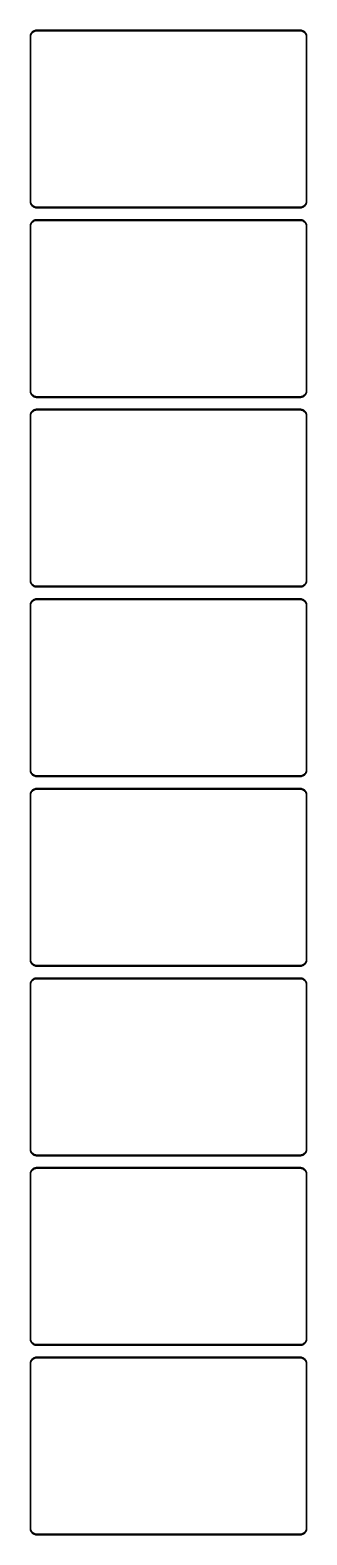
# Model space of a CAD drawing. Header units: metres. Extents: x -105 to 105, y 2093 to 4243.
# Drawn here: x -105 to 105, y 3101 to 4243 of the extents above; entities that cross this region are included whole.
import ezdxf

# ---------------------------------------------------------------- set-up
doc = ezdxf.new("R2010")
doc.units = ezdxf.units.M

msp = doc.modelspace()

# ---------------------------------------------------------------- linework, layer by layer
for p, q in [((-104.382, 4240.91), (-104.649, 4240.34)), ((-104.045, 4241.44), (-104.382, 4240.91)), ((-104.166, 4240), (-103.912, 4240.54)), ((-103.645, 4241.92), (-104.045, 4241.44)), ((-103.912, 4240.54), (-103.593, 4241.04)), ((-103.187, 4242.35), (-103.645, 4241.92)), ((-103.593, 4241.04), (-103.213, 4241.5)), ((-103.213, 4241.5), (-102.778, 4241.91)), ((-102.679, 4242.72), (-103.187, 4242.35)), ((-102.778, 4241.91), (-102.295, 4242.26)), ((-102.129, 4243.02), (-102.679, 4242.72)), ((-102.295, 4242.26), (-101.772, 4242.55)), ((-101.545, 4243.26), (-102.129, 4243.02)), ((-101.772, 4242.55), (-101.218, 4242.77)), ((-100.937, 4243.41), (-101.545, 4243.26)), ((-101.218, 4242.77), (-100.64, 4242.92)), ((-100.314, 4243.49), (-100.937, 4243.41)), ((-100.64, 4242.92), (-100.048, 4242.99)), ((100.314, 4243.49), (-100.314, 4243.49)), ((-100.048, 4242.99), (100.048, 4242.99)), ((100.048, 4242.99), (100.64, 4242.92)), ((100.937, 4243.41), (100.314, 4243.49)), ((100.64, 4242.92), (101.218, 4242.77)), ((101.545, 4243.26), (100.937, 4243.41)), ((101.218, 4242.77), (101.772, 4242.55)), ((102.129, 4243.02), (101.545, 4243.26)), ((101.772, 4242.55), (102.295, 4242.26)), ((102.679, 4242.72), (102.129, 4243.02)), ((102.295, 4242.26), (102.778, 4241.91)), ((103.187, 4242.35), (102.679, 4242.72)), ((102.778, 4241.91), (103.213, 4241.5)), ((103.645, 4241.92), (103.187, 4242.35)), ((103.213, 4241.5), (103.593, 4241.04)), ((103.593, 4241.04), (103.912, 4240.54)), ((104.045, 4241.44), (103.645, 4241.92)), ((103.912, 4240.54), (104.166, 4240)), ((104.382, 4240.91), (104.045, 4241.44)), ((104.649, 4240.34), (104.382, 4240.91)), ((-104.961, 4239.13), (-105, 4238.5)), ((-105, 4238.5), (-105, 4113.5)), ((-104.843, 4239.74), (-104.961, 4239.13)), ((-104.649, 4240.34), (-104.843, 4239.74)), ((-104.5, 4238.25), (-104.463, 4238.85)), ((-104.5, 4113.75), (-104.5, 4238.25)), ((-104.463, 4238.85), (-104.351, 4239.43)), ((-104.351, 4239.43), (-104.166, 4240)), ((104.166, 4240), (104.351, 4239.43)), ((104.351, 4239.43), (104.463, 4238.85)), ((104.463, 4238.85), (104.5, 4238.25)), ((104.5, 4238.25), (104.5, 4113.75)), ((104.843, 4239.74), (104.649, 4240.34)), ((104.961, 4239.13), (104.843, 4239.74)), ((105, 4238.5), (104.961, 4239.13)), ((105, 4113.5), (105, 4238.5)), ((-105, 4113.5), (-104.961, 4112.87)), ((-104.961, 4112.87), (-104.843, 4112.26)), ((-104.843, 4112.26), (-104.649, 4111.66)), ((-104.649, 4111.66), (-104.382, 4111.09)), ((-104.463, 4113.15), (-104.5, 4113.75)), ((-104.351, 4112.57), (-104.463, 4113.15)), ((-104.382, 4111.09), (-104.045, 4110.56)), ((-104.166, 4112), (-104.351, 4112.57)), ((-103.912, 4111.46), (-104.166, 4112)), ((-104.045, 4110.56), (-103.645, 4110.08)), ((-103.593, 4110.96), (-103.912, 4111.46)), ((-103.645, 4110.08), (-103.187, 4109.65)), ((-103.213, 4110.5), (-103.593, 4110.96)), ((-102.778, 4110.09), (-103.213, 4110.5)), ((-103.187, 4109.65), (-102.679, 4109.28)), ((-102.295, 4109.74), (-102.778, 4110.09)), ((-102.679, 4109.28), (-102.129, 4108.98)), ((-101.772, 4109.45), (-102.295, 4109.74)), ((-102.129, 4108.98), (-101.545, 4108.74)), ((-101.218, 4109.23), (-101.772, 4109.45)), ((-101.545, 4108.74), (-100.937, 4108.59)), ((-100.64, 4109.08), (-101.218, 4109.23)), ((-100.937, 4108.59), (-100.314, 4108.51)), ((-100.048, 4109.01), (-100.64, 4109.08)), ((-100.314, 4108.51), (100.314, 4108.51)), ((100.048, 4109.01), (-100.048, 4109.01)), ((100.64, 4109.08), (100.048, 4109.01)), ((100.314, 4108.51), (100.937, 4108.59)), ((101.218, 4109.23), (100.64, 4109.08)), ((100.937, 4108.59), (101.545, 4108.74)), ((101.772, 4109.45), (101.218, 4109.23)), ((101.545, 4108.74), (102.129, 4108.98)), ((102.295, 4109.74), (101.772, 4109.45)), ((102.129, 4108.98), (102.679, 4109.28)), ((102.778, 4110.09), (102.295, 4109.74)), ((102.679, 4109.28), (103.187, 4109.65)), ((103.213, 4110.5), (102.778, 4110.09)), ((103.187, 4109.65), (103.645, 4110.08)), ((103.593, 4110.96), (103.213, 4110.5)), ((103.912, 4111.46), (103.593, 4110.96)), ((103.645, 4110.08), (104.045, 4110.56)), ((104.166, 4112), (103.912, 4111.46)), ((104.045, 4110.56), (104.382, 4111.09)), ((104.351, 4112.57), (104.166, 4112)), ((104.463, 4113.15), (104.351, 4112.57)), ((104.382, 4111.09), (104.649, 4111.66)), ((104.5, 4113.75), (104.463, 4113.15)), ((104.649, 4111.66), (104.843, 4112.26)), ((104.843, 4112.26), (104.961, 4112.87)), ((104.961, 4112.87), (105, 4113.5)), ((-104.961, 4095.13), (-105, 4094.5)), ((-105, 4094.5), (-105, 3969.5)), ((-104.843, 4095.74), (-104.961, 4095.13)), ((-104.649, 4096.34), (-104.843, 4095.74)), ((-104.382, 4096.91), (-104.649, 4096.34)), ((-104.5, 4094.25), (-104.463, 4094.85)), ((-104.5, 3969.75), (-104.5, 4094.25)), ((-104.463, 4094.85), (-104.351, 4095.43)), ((-104.045, 4097.44), (-104.382, 4096.91)), ((-104.351, 4095.43), (-104.166, 4096)), ((-104.166, 4096), (-103.912, 4096.54)), ((-103.645, 4097.92), (-104.045, 4097.44)), ((-103.912, 4096.54), (-103.593, 4097.04)), ((-103.187, 4098.35), (-103.645, 4097.92)), ((-103.593, 4097.04), (-103.213, 4097.5)), ((-103.213, 4097.5), (-102.778, 4097.91)), ((-102.679, 4098.72), (-103.187, 4098.35)), ((-102.778, 4097.91), (-102.295, 4098.26)), ((-102.129, 4099.02), (-102.679, 4098.72)), ((-102.295, 4098.26), (-101.772, 4098.55)), ((-101.545, 4099.26), (-102.129, 4099.02)), ((-101.772, 4098.55), (-101.218, 4098.77)), ((-100.937, 4099.41), (-101.545, 4099.26)), ((-101.218, 4098.77), (-100.64, 4098.92)), ((-100.314, 4099.49), (-100.937, 4099.41)), ((-100.64, 4098.92), (-100.048, 4098.99)), ((100.314, 4099.49), (-100.314, 4099.49)), ((-100.048, 4098.99), (100.048, 4098.99)), ((100.048, 4098.99), (100.64, 4098.92)), ((100.937, 4099.41), (100.314, 4099.49)), ((100.64, 4098.92), (101.218, 4098.77)), ((101.545, 4099.26), (100.937, 4099.41)), ((101.218, 4098.77), (101.772, 4098.55)), ((102.129, 4099.02), (101.545, 4099.26)), ((101.772, 4098.55), (102.295, 4098.26)), ((102.679, 4098.72), (102.129, 4099.02)), ((102.295, 4098.26), (102.778, 4097.91)), ((103.187, 4098.35), (102.679, 4098.72)), ((102.778, 4097.91), (103.213, 4097.5)), ((103.645, 4097.92), (103.187, 4098.35)), ((103.213, 4097.5), (103.593, 4097.04)), ((103.593, 4097.04), (103.912, 4096.54)), ((104.045, 4097.44), (103.645, 4097.92)), ((103.912, 4096.54), (104.166, 4096)), ((104.382, 4096.91), (104.045, 4097.44)), ((104.166, 4096), (104.351, 4095.43)), ((104.351, 4095.43), (104.463, 4094.85)), ((104.649, 4096.34), (104.382, 4096.91)), ((104.463, 4094.85), (104.5, 4094.25)), ((104.5, 4094.25), (104.5, 3969.75)), ((104.843, 4095.74), (104.649, 4096.34)), ((104.961, 4095.13), (104.843, 4095.74)), ((105, 4094.5), (104.961, 4095.13)), ((105, 3969.5), (105, 4094.5)), ((-105, 3969.5), (-104.961, 3968.87)), ((-104.961, 3968.87), (-104.843, 3968.26)), ((-104.843, 3968.26), (-104.649, 3967.66)), ((-104.649, 3967.66), (-104.382, 3967.09)), ((-104.463, 3969.15), (-104.5, 3969.75)), ((-104.351, 3968.57), (-104.463, 3969.15)), ((-104.382, 3967.09), (-104.045, 3966.56)), ((-104.166, 3968), (-104.351, 3968.57)), ((-103.912, 3967.46), (-104.166, 3968)), ((-104.045, 3966.56), (-103.645, 3966.08)), ((-103.593, 3966.96), (-103.912, 3967.46)), ((-103.213, 3966.5), (-103.593, 3966.96)), ((-102.778, 3966.09), (-103.213, 3966.5)), ((103.213, 3966.5), (102.778, 3966.09)), ((103.593, 3966.96), (103.213, 3966.5)), ((103.912, 3967.46), (103.593, 3966.96)), ((103.645, 3966.08), (104.045, 3966.56)), ((104.166, 3968), (103.912, 3967.46)), ((104.045, 3966.56), (104.382, 3967.09)), ((104.351, 3968.57), (104.166, 3968)), ((104.463, 3969.15), (104.351, 3968.57)), ((104.382, 3967.09), (104.649, 3967.66)), ((104.5, 3969.75), (104.463, 3969.15)), ((104.649, 3967.66), (104.843, 3968.26)), ((104.843, 3968.26), (104.961, 3968.87)), ((104.961, 3968.87), (105, 3969.5)), ((-103.645, 3966.08), (-103.187, 3965.65)), ((-103.187, 3965.65), (-102.679, 3965.28)), ((-102.679, 3954.72), (-103.187, 3954.35)), ((-102.295, 3965.74), (-102.778, 3966.09)), ((-102.679, 3965.28), (-102.129, 3964.98)), ((-102.129, 3955.02), (-102.679, 3954.72)), ((-101.772, 3965.45), (-102.295, 3965.74)), ((-102.129, 3964.98), (-101.545, 3964.74)), ((-101.545, 3955.26), (-102.129, 3955.02)), ((-101.218, 3965.23), (-101.772, 3965.45)), ((-101.772, 3954.55), (-101.218, 3954.77)), ((-101.545, 3964.74), (-100.937, 3964.59)), ((-100.937, 3955.41), (-101.545, 3955.26)), ((-100.64, 3965.08), (-101.218, 3965.23)), ((-101.218, 3954.77), (-100.64, 3954.92)), ((-100.937, 3964.59), (-100.314, 3964.51)), ((-100.314, 3955.49), (-100.937, 3955.41)), ((-100.048, 3965.01), (-100.64, 3965.08)), ((-100.64, 3954.92), (-100.048, 3954.99)), ((-100.314, 3964.51), (100.314, 3964.51)), ((100.314, 3955.49), (-100.314, 3955.49)), ((100.048, 3965.01), (-100.048, 3965.01)), ((-100.048, 3954.99), (100.048, 3954.99)), ((100.64, 3965.08), (100.048, 3965.01)), ((100.048, 3954.99), (100.64, 3954.92)), ((100.314, 3964.51), (100.937, 3964.59)), ((100.937, 3955.41), (100.314, 3955.49)), ((101.218, 3965.23), (100.64, 3965.08)), ((100.64, 3954.92), (101.218, 3954.77)), ((100.937, 3964.59), (101.545, 3964.74)), ((101.545, 3955.26), (100.937, 3955.41)), ((101.772, 3965.45), (101.218, 3965.23)), ((101.218, 3954.77), (101.772, 3954.55)), ((101.545, 3964.74), (102.129, 3964.98)), ((102.129, 3955.02), (101.545, 3955.26)), ((102.295, 3965.74), (101.772, 3965.45)), ((102.129, 3964.98), (102.679, 3965.28)), ((102.679, 3954.72), (102.129, 3955.02)), ((102.778, 3966.09), (102.295, 3965.74)), ((102.679, 3965.28), (103.187, 3965.65)), ((103.187, 3954.35), (102.679, 3954.72)), ((103.187, 3965.65), (103.645, 3966.08)), ((-104.961, 3951.13), (-105, 3950.5)), ((-105, 3950.5), (-105, 3825.5)), ((-104.843, 3951.74), (-104.961, 3951.13)), ((-104.649, 3952.34), (-104.843, 3951.74)), ((-104.382, 3952.91), (-104.649, 3952.34)), ((-104.5, 3950.25), (-104.463, 3950.85)), ((-104.5, 3825.75), (-104.5, 3950.25)), ((-104.463, 3950.85), (-104.351, 3951.43)), ((-104.045, 3953.44), (-104.382, 3952.91)), ((-104.351, 3951.43), (-104.166, 3952)), ((-104.166, 3952), (-103.912, 3952.54)), ((-103.645, 3953.92), (-104.045, 3953.44)), ((-103.912, 3952.54), (-103.593, 3953.04)), ((-103.187, 3954.35), (-103.645, 3953.92)), ((-103.593, 3953.04), (-103.213, 3953.5)), ((-103.213, 3953.5), (-102.778, 3953.91)), ((-102.778, 3953.91), (-102.295, 3954.26)), ((-102.295, 3954.26), (-101.772, 3954.55)), ((101.772, 3954.55), (102.295, 3954.26)), ((102.295, 3954.26), (102.778, 3953.91)), ((102.778, 3953.91), (103.213, 3953.5)), ((103.645, 3953.92), (103.187, 3954.35)), ((103.213, 3953.5), (103.593, 3953.04)), ((103.593, 3953.04), (103.912, 3952.54)), ((104.045, 3953.44), (103.645, 3953.92)), ((103.912, 3952.54), (104.166, 3952)), ((104.382, 3952.91), (104.045, 3953.44)), ((104.166, 3952), (104.351, 3951.43)), ((104.351, 3951.43), (104.463, 3950.85)), ((104.649, 3952.34), (104.382, 3952.91)), ((104.463, 3950.85), (104.5, 3950.25)), ((104.5, 3950.25), (104.5, 3825.75)), ((104.843, 3951.74), (104.649, 3952.34)), ((104.961, 3951.13), (104.843, 3951.74)), ((105, 3950.5), (104.961, 3951.13)), ((105, 3825.5), (105, 3950.5)), ((-105, 3825.5), (-104.961, 3824.87)), ((-104.961, 3824.87), (-104.843, 3824.26)), ((-104.843, 3824.26), (-104.649, 3823.66)), ((-104.649, 3823.66), (-104.382, 3823.09)), ((-104.463, 3825.15), (-104.5, 3825.75)), ((-104.351, 3824.57), (-104.463, 3825.15)), ((-104.382, 3823.09), (-104.045, 3822.56)), ((-104.166, 3824), (-104.351, 3824.57)), ((-103.912, 3823.46), (-104.166, 3824)), ((-104.045, 3822.56), (-103.645, 3822.08)), ((-103.593, 3822.96), (-103.912, 3823.46)), ((-103.645, 3822.08), (-103.187, 3821.65)), ((-103.213, 3822.5), (-103.593, 3822.96)), ((-102.778, 3822.09), (-103.213, 3822.5)), ((-103.187, 3821.65), (-102.679, 3821.28)), ((-102.295, 3821.74), (-102.778, 3822.09)), ((-102.679, 3821.28), (-102.129, 3820.98)), ((-101.772, 3821.45), (-102.295, 3821.74)), ((-102.129, 3820.98), (-101.545, 3820.74)), ((-101.218, 3821.23), (-101.772, 3821.45)), ((-101.545, 3820.74), (-100.937, 3820.59)), ((-100.64, 3821.08), (-101.218, 3821.23)), ((-100.937, 3820.59), (-100.314, 3820.51)), ((-100.048, 3821.01), (-100.64, 3821.08)), ((-100.314, 3820.51), (100.314, 3820.51)), ((100.048, 3821.01), (-100.048, 3821.01)), ((100.64, 3821.08), (100.048, 3821.01)), ((100.314, 3820.51), (100.937, 3820.59)), ((101.218, 3821.23), (100.64, 3821.08)), ((100.937, 3820.59), (101.545, 3820.74)), ((101.772, 3821.45), (101.218, 3821.23)), ((101.545, 3820.74), (102.129, 3820.98)), ((102.295, 3821.74), (101.772, 3821.45)), ((102.129, 3820.98), (102.679, 3821.28)), ((102.778, 3822.09), (102.295, 3821.74)), ((102.679, 3821.28), (103.187, 3821.65)), ((103.213, 3822.5), (102.778, 3822.09)), ((103.187, 3821.65), (103.645, 3822.08)), ((103.593, 3822.96), (103.213, 3822.5)), ((103.912, 3823.46), (103.593, 3822.96)), ((103.645, 3822.08), (104.045, 3822.56)), ((104.166, 3824), (103.912, 3823.46)), ((104.045, 3822.56), (104.382, 3823.09)), ((104.351, 3824.57), (104.166, 3824)), ((104.463, 3825.15), (104.351, 3824.57)), ((104.382, 3823.09), (104.649, 3823.66)), ((104.5, 3825.75), (104.463, 3825.15)), ((104.649, 3823.66), (104.843, 3824.26)), ((104.843, 3824.26), (104.961, 3824.87)), ((104.961, 3824.87), (105, 3825.5)), ((-104.961, 3807.13), (-105, 3806.5)), ((-105, 3806.5), (-105, 3681.5)), ((-104.843, 3807.74), (-104.961, 3807.13)), ((-104.649, 3808.34), (-104.843, 3807.74)), ((-104.382, 3808.91), (-104.649, 3808.34)), ((-104.5, 3806.25), (-104.463, 3806.85)), ((-104.5, 3681.75), (-104.5, 3806.25)), ((-104.463, 3806.85), (-104.351, 3807.43)), ((-104.045, 3809.44), (-104.382, 3808.91)), ((-104.351, 3807.43), (-104.166, 3808)), ((-104.166, 3808), (-103.912, 3808.54)), ((-103.645, 3809.92), (-104.045, 3809.44)), ((-103.912, 3808.54), (-103.593, 3809.04)), ((-103.187, 3810.35), (-103.645, 3809.92)), ((-103.593, 3809.04), (-103.213, 3809.5)), ((-103.213, 3809.5), (-102.778, 3809.91)), ((-102.679, 3810.72), (-103.187, 3810.35)), ((-102.778, 3809.91), (-102.295, 3810.26)), ((-102.129, 3811.02), (-102.679, 3810.72)), ((-102.295, 3810.26), (-101.772, 3810.55)), ((-101.545, 3811.26), (-102.129, 3811.02)), ((-101.772, 3810.55), (-101.218, 3810.77)), ((-100.937, 3811.41), (-101.545, 3811.26)), ((-101.218, 3810.77), (-100.64, 3810.92)), ((-100.314, 3811.49), (-100.937, 3811.41)), ((-100.64, 3810.92), (-100.048, 3810.99)), ((100.314, 3811.49), (-100.314, 3811.49)), ((-100.048, 3810.99), (100.048, 3810.99)), ((100.048, 3810.99), (100.64, 3810.92)), ((100.937, 3811.41), (100.314, 3811.49)), ((100.64, 3810.92), (101.218, 3810.77)), ((101.545, 3811.26), (100.937, 3811.41)), ((101.218, 3810.77), (101.772, 3810.55)), ((102.129, 3811.02), (101.545, 3811.26)), ((101.772, 3810.55), (102.295, 3810.26)), ((102.679, 3810.72), (102.129, 3811.02)), ((102.295, 3810.26), (102.778, 3809.91)), ((103.187, 3810.35), (102.679, 3810.72)), ((102.778, 3809.91), (103.213, 3809.5)), ((103.645, 3809.92), (103.187, 3810.35)), ((103.213, 3809.5), (103.593, 3809.04)), ((103.593, 3809.04), (103.912, 3808.54)), ((104.045, 3809.44), (103.645, 3809.92)), ((103.912, 3808.54), (104.166, 3808)), ((104.382, 3808.91), (104.045, 3809.44)), ((104.166, 3808), (104.351, 3807.43)), ((104.351, 3807.43), (104.463, 3806.85)), ((104.649, 3808.34), (104.382, 3808.91)), ((104.463, 3806.85), (104.5, 3806.25)), ((104.5, 3806.25), (104.5, 3681.75)), ((104.843, 3807.74), (104.649, 3808.34)), ((104.961, 3807.13), (104.843, 3807.74)), ((105, 3806.5), (104.961, 3807.13)), ((105, 3681.5), (105, 3806.5)), ((-105, 3681.5), (-104.961, 3680.87)), ((-104.961, 3680.87), (-104.843, 3680.26)), ((-104.463, 3681.15), (-104.5, 3681.75)), ((-104.351, 3680.57), (-104.463, 3681.15)), ((-104.166, 3680), (-104.351, 3680.57)), ((104.351, 3680.57), (104.166, 3680)), ((104.463, 3681.15), (104.351, 3680.57)), ((104.5, 3681.75), (104.463, 3681.15)), ((104.843, 3680.26), (104.961, 3680.87)), ((104.961, 3680.87), (105, 3681.5)), ((-104.843, 3680.26), (-104.649, 3679.66)), ((-104.649, 3679.66), (-104.382, 3679.09)), ((-104.382, 3679.09), (-104.045, 3678.56)), ((-103.912, 3679.46), (-104.166, 3680)), ((-104.045, 3678.56), (-103.645, 3678.08)), ((-103.593, 3678.96), (-103.912, 3679.46)), ((-103.645, 3678.08), (-103.187, 3677.65)), ((-103.213, 3678.5), (-103.593, 3678.96)), ((-102.778, 3678.09), (-103.213, 3678.5)), ((-103.187, 3677.65), (-102.679, 3677.28)), ((-102.295, 3677.74), (-102.778, 3678.09)), ((-102.679, 3677.28), (-102.129, 3676.98)), ((-101.772, 3677.45), (-102.295, 3677.74)), ((-102.129, 3676.98), (-101.545, 3676.74)), ((-101.218, 3677.23), (-101.772, 3677.45)), ((-101.545, 3676.74), (-100.937, 3676.59)), ((-100.64, 3677.08), (-101.218, 3677.23)), ((-100.937, 3676.59), (-100.314, 3676.51)), ((-100.048, 3677.01), (-100.64, 3677.08)), ((-100.314, 3676.51), (100.314, 3676.51)), ((100.048, 3677.01), (-100.048, 3677.01)), ((100.64, 3677.08), (100.048, 3677.01)), ((100.314, 3676.51), (100.937, 3676.59)), ((101.218, 3677.23), (100.64, 3677.08)), ((100.937, 3676.59), (101.545, 3676.74)), ((101.772, 3677.45), (101.218, 3677.23)), ((101.545, 3676.74), (102.129, 3676.98)), ((102.295, 3677.74), (101.772, 3677.45)), ((102.129, 3676.98), (102.679, 3677.28)), ((102.778, 3678.09), (102.295, 3677.74)), ((102.679, 3677.28), (103.187, 3677.65)), ((103.213, 3678.5), (102.778, 3678.09)), ((103.187, 3677.65), (103.645, 3678.08)), ((103.593, 3678.96), (103.213, 3678.5)), ((103.912, 3679.46), (103.593, 3678.96)), ((103.645, 3678.08), (104.045, 3678.56)), ((104.166, 3680), (103.912, 3679.46)), ((104.045, 3678.56), (104.382, 3679.09)), ((104.382, 3679.09), (104.649, 3679.66)), ((104.649, 3679.66), (104.843, 3680.26)), ((-104.961, 3663.13), (-105, 3662.5)), ((-105, 3662.5), (-105, 3537.5)), ((-104.843, 3663.74), (-104.961, 3663.13)), ((-104.649, 3664.34), (-104.843, 3663.74)), ((-104.382, 3664.91), (-104.649, 3664.34)), ((-104.5, 3662.25), (-104.463, 3662.85)), ((-104.5, 3537.75), (-104.5, 3662.25)), ((-104.463, 3662.85), (-104.351, 3663.43)), ((-104.045, 3665.44), (-104.382, 3664.91)), ((-104.351, 3663.43), (-104.166, 3664)), ((-104.166, 3664), (-103.912, 3664.54)), ((-103.645, 3665.92), (-104.045, 3665.44)), ((-103.912, 3664.54), (-103.593, 3665.04)), ((-103.187, 3666.35), (-103.645, 3665.92)), ((-103.593, 3665.04), (-103.213, 3665.5)), ((-103.213, 3665.5), (-102.778, 3665.91)), ((-102.679, 3666.72), (-103.187, 3666.35)), ((-102.778, 3665.91), (-102.295, 3666.26)), ((-102.129, 3667.02), (-102.679, 3666.72)), ((-102.295, 3666.26), (-101.772, 3666.55)), ((-101.545, 3667.26), (-102.129, 3667.02)), ((-101.772, 3666.55), (-101.218, 3666.77)), ((-100.937, 3667.41), (-101.545, 3667.26)), ((-101.218, 3666.77), (-100.64, 3666.92)), ((-100.314, 3667.49), (-100.937, 3667.41)), ((-100.64, 3666.92), (-100.048, 3666.99)), ((100.314, 3667.49), (-100.314, 3667.49)), ((-100.048, 3666.99), (100.048, 3666.99)), ((100.048, 3666.99), (100.64, 3666.92)), ((100.937, 3667.41), (100.314, 3667.49)), ((100.64, 3666.92), (101.218, 3666.77)), ((101.545, 3667.26), (100.937, 3667.41)), ((101.218, 3666.77), (101.772, 3666.55)), ((102.129, 3667.02), (101.545, 3667.26)), ((101.772, 3666.55), (102.295, 3666.26)), ((102.679, 3666.72), (102.129, 3667.02)), ((102.295, 3666.26), (102.778, 3665.91)), ((103.187, 3666.35), (102.679, 3666.72)), ((102.778, 3665.91), (103.213, 3665.5)), ((103.645, 3665.92), (103.187, 3666.35)), ((103.213, 3665.5), (103.593, 3665.04)), ((103.593, 3665.04), (103.912, 3664.54)), ((104.045, 3665.44), (103.645, 3665.92)), ((103.912, 3664.54), (104.166, 3664)), ((104.382, 3664.91), (104.045, 3665.44)), ((104.166, 3664), (104.351, 3663.43)), ((104.351, 3663.43), (104.463, 3662.85)), ((104.649, 3664.34), (104.382, 3664.91)), ((104.463, 3662.85), (104.5, 3662.25)), ((104.5, 3662.25), (104.5, 3537.75)), ((104.843, 3663.74), (104.649, 3664.34)), ((104.961, 3663.13), (104.843, 3663.74)), ((105, 3662.5), (104.961, 3663.13)), ((105, 3537.5), (105, 3662.5)), ((-105, 3537.5), (-104.961, 3536.87)), ((-104.961, 3536.87), (-104.843, 3536.26)), ((-104.843, 3536.26), (-104.649, 3535.66)), ((-104.649, 3535.66), (-104.382, 3535.09)), ((-104.463, 3537.15), (-104.5, 3537.75)), ((-104.351, 3536.57), (-104.463, 3537.15)), ((-104.382, 3535.09), (-104.045, 3534.56)), ((-104.166, 3536), (-104.351, 3536.57)), ((-103.912, 3535.46), (-104.166, 3536)), ((-104.045, 3534.56), (-103.645, 3534.08)), ((-103.593, 3534.96), (-103.912, 3535.46)), ((-103.645, 3534.08), (-103.187, 3533.65)), ((-103.213, 3534.5), (-103.593, 3534.96)), ((-102.778, 3534.09), (-103.213, 3534.5)), ((-103.187, 3533.65), (-102.679, 3533.28)), ((-102.295, 3533.74), (-102.778, 3534.09)), ((-102.679, 3533.28), (-102.129, 3532.98)), ((-101.772, 3533.45), (-102.295, 3533.74)), ((-102.129, 3532.98), (-101.545, 3532.74)), ((-101.218, 3533.23), (-101.772, 3533.45)), ((-101.545, 3532.74), (-100.937, 3532.59)), ((-100.64, 3533.08), (-101.218, 3533.23)), ((-100.937, 3532.59), (-100.314, 3532.51)), ((-100.048, 3533.01), (-100.64, 3533.08)), ((-100.314, 3532.51), (100.314, 3532.51)), ((100.048, 3533.01), (-100.048, 3533.01)), ((100.64, 3533.08), (100.048, 3533.01)), ((100.314, 3532.51), (100.937, 3532.59)), ((101.218, 3533.23), (100.64, 3533.08)), ((100.937, 3532.59), (101.545, 3532.74)), ((101.772, 3533.45), (101.218, 3533.23)), ((101.545, 3532.74), (102.129, 3532.98)), ((102.295, 3533.74), (101.772, 3533.45)), ((102.129, 3532.98), (102.679, 3533.28)), ((102.778, 3534.09), (102.295, 3533.74)), ((102.679, 3533.28), (103.187, 3533.65)), ((103.213, 3534.5), (102.778, 3534.09)), ((103.187, 3533.65), (103.645, 3534.08)), ((103.593, 3534.96), (103.213, 3534.5)), ((103.912, 3535.46), (103.593, 3534.96)), ((103.645, 3534.08), (104.045, 3534.56)), ((104.166, 3536), (103.912, 3535.46)), ((104.045, 3534.56), (104.382, 3535.09)), ((104.351, 3536.57), (104.166, 3536)), ((104.463, 3537.15), (104.351, 3536.57)), ((104.382, 3535.09), (104.649, 3535.66)), ((104.5, 3537.75), (104.463, 3537.15)), ((104.649, 3535.66), (104.843, 3536.26)), ((104.843, 3536.26), (104.961, 3536.87)), ((104.961, 3536.87), (105, 3537.5)), ((-104.382, 3520.91), (-104.649, 3520.34)), ((-104.045, 3521.44), (-104.382, 3520.91)), ((-104.166, 3520), (-103.912, 3520.54)), ((-103.645, 3521.92), (-104.045, 3521.44)), ((-103.912, 3520.54), (-103.593, 3521.04)), ((-103.187, 3522.35), (-103.645, 3521.92)), ((-103.593, 3521.04), (-103.213, 3521.5)), ((-103.213, 3521.5), (-102.778, 3521.91)), ((-102.679, 3522.72), (-103.187, 3522.35)), ((-102.778, 3521.91), (-102.295, 3522.26)), ((-102.129, 3523.02), (-102.679, 3522.72)), ((-102.295, 3522.26), (-101.772, 3522.55)), ((-101.545, 3523.26), (-102.129, 3523.02)), ((-101.772, 3522.55), (-101.218, 3522.77)), ((-100.937, 3523.41), (-101.545, 3523.26)), ((-101.218, 3522.77), (-100.64, 3522.92)), ((-100.314, 3523.49), (-100.937, 3523.41)), ((-100.64, 3522.92), (-100.048, 3522.99)), ((100.314, 3523.49), (-100.314, 3523.49)), ((-100.048, 3522.99), (100.048, 3522.99)), ((100.048, 3522.99), (100.64, 3522.92)), ((100.937, 3523.41), (100.314, 3523.49)), ((100.64, 3522.92), (101.218, 3522.77)), ((101.545, 3523.26), (100.937, 3523.41)), ((101.218, 3522.77), (101.772, 3522.55)), ((102.129, 3523.02), (101.545, 3523.26)), ((101.772, 3522.55), (102.295, 3522.26)), ((102.679, 3522.72), (102.129, 3523.02)), ((102.295, 3522.26), (102.778, 3521.91)), ((103.187, 3522.35), (102.679, 3522.72)), ((102.778, 3521.91), (103.213, 3521.5)), ((103.645, 3521.92), (103.187, 3522.35)), ((103.213, 3521.5), (103.593, 3521.04)), ((103.593, 3521.04), (103.912, 3520.54)), ((104.045, 3521.44), (103.645, 3521.92)), ((103.912, 3520.54), (104.166, 3520)), ((104.382, 3520.91), (104.045, 3521.44)), ((104.649, 3520.34), (104.382, 3520.91)), ((-104.961, 3519.13), (-105, 3518.5)), ((-105, 3518.5), (-105, 3393.5)), ((-104.843, 3519.74), (-104.961, 3519.13)), ((-104.649, 3520.34), (-104.843, 3519.74)), ((-104.5, 3518.25), (-104.463, 3518.85)), ((-104.5, 3393.75), (-104.5, 3518.25)), ((-104.463, 3518.85), (-104.351, 3519.43)), ((-104.351, 3519.43), (-104.166, 3520)), ((104.166, 3520), (104.351, 3519.43)), ((104.351, 3519.43), (104.463, 3518.85)), ((104.463, 3518.85), (104.5, 3518.25)), ((104.5, 3518.25), (104.5, 3393.75)), ((104.843, 3519.74), (104.649, 3520.34)), ((104.961, 3519.13), (104.843, 3519.74)), ((105, 3518.5), (104.961, 3519.13)), ((105, 3393.5), (105, 3518.5)), ((-105, 3393.5), (-104.961, 3392.87)), ((-104.961, 3392.87), (-104.843, 3392.26)), ((-104.843, 3392.26), (-104.649, 3391.66)), ((-104.649, 3391.66), (-104.382, 3391.09)), ((-104.463, 3393.15), (-104.5, 3393.75)), ((-104.351, 3392.57), (-104.463, 3393.15)), ((-104.382, 3391.09), (-104.045, 3390.56)), ((-104.166, 3392), (-104.351, 3392.57)), ((-103.912, 3391.46), (-104.166, 3392)), ((-104.045, 3390.56), (-103.645, 3390.08)), ((-103.593, 3390.96), (-103.912, 3391.46)), ((-103.645, 3390.08), (-103.187, 3389.65)), ((-103.213, 3390.5), (-103.593, 3390.96)), ((-102.778, 3390.09), (-103.213, 3390.5)), ((-103.187, 3389.65), (-102.679, 3389.28)), ((-102.295, 3389.74), (-102.778, 3390.09)), ((-102.679, 3389.28), (-102.129, 3388.98)), ((-101.772, 3389.45), (-102.295, 3389.74)), ((-102.129, 3388.98), (-101.545, 3388.74)), ((-101.218, 3389.23), (-101.772, 3389.45)), ((-101.545, 3388.74), (-100.937, 3388.59)), ((-100.64, 3389.08), (-101.218, 3389.23)), ((-100.937, 3388.59), (-100.314, 3388.51)), ((-100.048, 3389.01), (-100.64, 3389.08)), ((-100.314, 3388.51), (100.314, 3388.51)), ((100.048, 3389.01), (-100.048, 3389.01)), ((100.64, 3389.08), (100.048, 3389.01)), ((100.314, 3388.51), (100.937, 3388.59)), ((101.218, 3389.23), (100.64, 3389.08)), ((100.937, 3388.59), (101.545, 3388.74)), ((101.772, 3389.45), (101.218, 3389.23)), ((101.545, 3388.74), (102.129, 3388.98)), ((102.295, 3389.74), (101.772, 3389.45)), ((102.129, 3388.98), (102.679, 3389.28)), ((102.778, 3390.09), (102.295, 3389.74)), ((102.679, 3389.28), (103.187, 3389.65)), ((103.213, 3390.5), (102.778, 3390.09)), ((103.187, 3389.65), (103.645, 3390.08)), ((103.593, 3390.96), (103.213, 3390.5)), ((103.912, 3391.46), (103.593, 3390.96)), ((103.645, 3390.08), (104.045, 3390.56)), ((104.166, 3392), (103.912, 3391.46)), ((104.045, 3390.56), (104.382, 3391.09)), ((104.351, 3392.57), (104.166, 3392)), ((104.463, 3393.15), (104.351, 3392.57)), ((104.382, 3391.09), (104.649, 3391.66)), ((104.5, 3393.75), (104.463, 3393.15)), ((104.649, 3391.66), (104.843, 3392.26)), ((104.843, 3392.26), (104.961, 3392.87)), ((104.961, 3392.87), (105, 3393.5)), ((-104.961, 3375.13), (-105, 3374.5)), ((-105, 3374.5), (-105, 3249.5)), ((-104.843, 3375.74), (-104.961, 3375.13)), ((-104.649, 3376.34), (-104.843, 3375.74)), ((-104.382, 3376.91), (-104.649, 3376.34)), ((-104.5, 3374.25), (-104.463, 3374.85)), ((-104.5, 3249.75), (-104.5, 3374.25)), ((-104.463, 3374.85), (-104.351, 3375.43)), ((-104.045, 3377.44), (-104.382, 3376.91)), ((-104.351, 3375.43), (-104.166, 3376)), ((-104.166, 3376), (-103.912, 3376.54)), ((-103.645, 3377.92), (-104.045, 3377.44)), ((-103.912, 3376.54), (-103.593, 3377.04)), ((-103.187, 3378.35), (-103.645, 3377.92)), ((-103.593, 3377.04), (-103.213, 3377.5)), ((-103.213, 3377.5), (-102.778, 3377.91)), ((-102.679, 3378.72), (-103.187, 3378.35)), ((-102.778, 3377.91), (-102.295, 3378.26)), ((-102.129, 3379.02), (-102.679, 3378.72)), ((-102.295, 3378.26), (-101.772, 3378.55)), ((-101.545, 3379.26), (-102.129, 3379.02)), ((-101.772, 3378.55), (-101.218, 3378.77)), ((-100.937, 3379.41), (-101.545, 3379.26)), ((-101.218, 3378.77), (-100.64, 3378.92)), ((-100.314, 3379.49), (-100.937, 3379.41)), ((-100.64, 3378.92), (-100.048, 3378.99)), ((100.314, 3379.49), (-100.314, 3379.49)), ((-100.048, 3378.99), (100.048, 3378.99)), ((100.048, 3378.99), (100.64, 3378.92)), ((100.937, 3379.41), (100.314, 3379.49)), ((100.64, 3378.92), (101.218, 3378.77)), ((101.545, 3379.26), (100.937, 3379.41)), ((101.218, 3378.77), (101.772, 3378.55)), ((102.129, 3379.02), (101.545, 3379.26)), ((101.772, 3378.55), (102.295, 3378.26)), ((102.679, 3378.72), (102.129, 3379.02)), ((102.295, 3378.26), (102.778, 3377.91)), ((103.187, 3378.35), (102.679, 3378.72)), ((102.778, 3377.91), (103.213, 3377.5)), ((103.645, 3377.92), (103.187, 3378.35)), ((103.213, 3377.5), (103.593, 3377.04)), ((103.593, 3377.04), (103.912, 3376.54)), ((104.045, 3377.44), (103.645, 3377.92)), ((103.912, 3376.54), (104.166, 3376)), ((104.382, 3376.91), (104.045, 3377.44)), ((104.166, 3376), (104.351, 3375.43)), ((104.351, 3375.43), (104.463, 3374.85)), ((104.649, 3376.34), (104.382, 3376.91)), ((104.463, 3374.85), (104.5, 3374.25)), ((104.5, 3374.25), (104.5, 3249.75)), ((104.843, 3375.74), (104.649, 3376.34)), ((104.961, 3375.13), (104.843, 3375.74)), ((105, 3374.5), (104.961, 3375.13)), ((105, 3249.5), (105, 3374.5)), ((-105, 3249.5), (-104.961, 3248.87)), ((-104.961, 3248.87), (-104.843, 3248.26)), ((-104.843, 3248.26), (-104.649, 3247.66)), ((-104.649, 3247.66), (-104.382, 3247.09)), ((-104.463, 3249.15), (-104.5, 3249.75)), ((-104.351, 3248.57), (-104.463, 3249.15)), ((-104.382, 3247.09), (-104.045, 3246.56)), ((-104.166, 3248), (-104.351, 3248.57)), ((-103.912, 3247.46), (-104.166, 3248)), ((-104.045, 3246.56), (-103.645, 3246.08)), ((-103.593, 3246.96), (-103.912, 3247.46)), ((-103.645, 3246.08), (-103.187, 3245.65)), ((-103.213, 3246.5), (-103.593, 3246.96)), ((-102.778, 3246.09), (-103.213, 3246.5)), ((-102.295, 3245.74), (-102.778, 3246.09)), ((102.778, 3246.09), (102.295, 3245.74)), ((103.213, 3246.5), (102.778, 3246.09)), ((103.187, 3245.65), (103.645, 3246.08)), ((103.593, 3246.96), (103.213, 3246.5)), ((103.912, 3247.46), (103.593, 3246.96)), ((103.645, 3246.08), (104.045, 3246.56)), ((104.166, 3248), (103.912, 3247.46)), ((104.045, 3246.56), (104.382, 3247.09)), ((104.351, 3248.57), (104.166, 3248)), ((104.463, 3249.15), (104.351, 3248.57)), ((104.382, 3247.09), (104.649, 3247.66)), ((104.5, 3249.75), (104.463, 3249.15)), ((104.649, 3247.66), (104.843, 3248.26)), ((104.843, 3248.26), (104.961, 3248.87)), ((104.961, 3248.87), (105, 3249.5)), ((-103.187, 3245.65), (-102.679, 3245.28)), ((-102.679, 3234.72), (-103.187, 3234.35)), ((-102.679, 3245.28), (-102.129, 3244.98)), ((-102.129, 3235.02), (-102.679, 3234.72)), ((-101.772, 3245.45), (-102.295, 3245.74)), ((-102.129, 3244.98), (-101.545, 3244.74)), ((-101.545, 3235.26), (-102.129, 3235.02)), ((-101.218, 3245.23), (-101.772, 3245.45)), ((-101.772, 3234.55), (-101.218, 3234.77)), ((-101.545, 3244.74), (-100.937, 3244.59)), ((-100.937, 3235.41), (-101.545, 3235.26)), ((-100.64, 3245.08), (-101.218, 3245.23)), ((-101.218, 3234.77), (-100.64, 3234.92)), ((-100.937, 3244.59), (-100.314, 3244.51)), ((-100.314, 3235.49), (-100.937, 3235.41)), ((-100.048, 3245.01), (-100.64, 3245.08)), ((-100.64, 3234.92), (-100.048, 3234.99)), ((-100.314, 3244.51), (100.314, 3244.51)), ((100.314, 3235.49), (-100.314, 3235.49)), ((100.048, 3245.01), (-100.048, 3245.01)), ((-100.048, 3234.99), (100.048, 3234.99)), ((100.64, 3245.08), (100.048, 3245.01)), ((100.048, 3234.99), (100.64, 3234.92)), ((100.314, 3244.51), (100.937, 3244.59)), ((100.937, 3235.41), (100.314, 3235.49)), ((101.218, 3245.23), (100.64, 3245.08)), ((100.64, 3234.92), (101.218, 3234.77)), ((100.937, 3244.59), (101.545, 3244.74)), ((101.545, 3235.26), (100.937, 3235.41)), ((101.772, 3245.45), (101.218, 3245.23)), ((101.218, 3234.77), (101.772, 3234.55)), ((101.545, 3244.74), (102.129, 3244.98)), ((102.129, 3235.02), (101.545, 3235.26)), ((102.295, 3245.74), (101.772, 3245.45)), ((102.129, 3244.98), (102.679, 3245.28)), ((102.679, 3234.72), (102.129, 3235.02)), ((102.679, 3245.28), (103.187, 3245.65)), ((103.187, 3234.35), (102.679, 3234.72)), ((-104.961, 3231.13), (-105, 3230.5)), ((-105, 3230.5), (-105, 3105.5)), ((-104.843, 3231.74), (-104.961, 3231.13)), ((-104.649, 3232.34), (-104.843, 3231.74)), ((-104.382, 3232.91), (-104.649, 3232.34)), ((-104.5, 3230.25), (-104.463, 3230.85)), ((-104.5, 3105.75), (-104.5, 3230.25)), ((-104.463, 3230.85), (-104.351, 3231.43)), ((-104.045, 3233.44), (-104.382, 3232.91)), ((-104.351, 3231.43), (-104.166, 3232)), ((-104.166, 3232), (-103.912, 3232.54)), ((-103.645, 3233.92), (-104.045, 3233.44)), ((-103.912, 3232.54), (-103.593, 3233.04)), ((-103.187, 3234.35), (-103.645, 3233.92)), ((-103.593, 3233.04), (-103.213, 3233.5)), ((-103.213, 3233.5), (-102.778, 3233.91)), ((-102.778, 3233.91), (-102.295, 3234.26)), ((-102.295, 3234.26), (-101.772, 3234.55)), ((101.772, 3234.55), (102.295, 3234.26)), ((102.295, 3234.26), (102.778, 3233.91)), ((102.778, 3233.91), (103.213, 3233.5)), ((103.645, 3233.92), (103.187, 3234.35)), ((103.213, 3233.5), (103.593, 3233.04)), ((103.593, 3233.04), (103.912, 3232.54)), ((104.045, 3233.44), (103.645, 3233.92)), ((103.912, 3232.54), (104.166, 3232)), ((104.382, 3232.91), (104.045, 3233.44)), ((104.166, 3232), (104.351, 3231.43)), ((104.351, 3231.43), (104.463, 3230.85)), ((104.649, 3232.34), (104.382, 3232.91)), ((104.463, 3230.85), (104.5, 3230.25)), ((104.5, 3230.25), (104.5, 3105.75)), ((104.843, 3231.74), (104.649, 3232.34)), ((104.961, 3231.13), (104.843, 3231.74)), ((105, 3230.5), (104.961, 3231.13)), ((105, 3105.5), (105, 3230.5)), ((-105, 3105.5), (-104.961, 3104.87)), ((-104.961, 3104.87), (-104.843, 3104.26)), ((-104.843, 3104.26), (-104.649, 3103.66)), ((-104.649, 3103.66), (-104.382, 3103.09)), ((-104.463, 3105.15), (-104.5, 3105.75)), ((-104.351, 3104.57), (-104.463, 3105.15)), ((-104.382, 3103.09), (-104.045, 3102.56)), ((-104.166, 3104), (-104.351, 3104.57)), ((-103.912, 3103.46), (-104.166, 3104)), ((-104.045, 3102.56), (-103.645, 3102.08)), ((-103.593, 3102.96), (-103.912, 3103.46)), ((-103.645, 3102.08), (-103.187, 3101.65)), ((-103.213, 3102.5), (-103.593, 3102.96)), ((-102.778, 3102.09), (-103.213, 3102.5)), ((-103.187, 3101.65), (-102.679, 3101.28)), ((-102.295, 3101.74), (-102.778, 3102.09)), ((-102.679, 3101.28), (-102.129, 3100.98)), ((-101.772, 3101.45), (-102.295, 3101.74)), ((-102.129, 3100.98), (-101.545, 3100.74)), ((-101.218, 3101.23), (-101.772, 3101.45)), ((-101.545, 3100.74), (-100.937, 3100.59)), ((-100.64, 3101.08), (-101.218, 3101.23)), ((-100.937, 3100.59), (-100.314, 3100.51)), ((-100.048, 3101.01), (-100.64, 3101.08)), ((-100.314, 3100.51), (100.314, 3100.51)), ((100.048, 3101.01), (-100.048, 3101.01)), ((100.64, 3101.08), (100.048, 3101.01)), ((100.314, 3100.51), (100.937, 3100.59)), ((101.218, 3101.23), (100.64, 3101.08)), ((100.937, 3100.59), (101.545, 3100.74)), ((101.772, 3101.45), (101.218, 3101.23)), ((101.545, 3100.74), (102.129, 3100.98)), ((102.295, 3101.74), (101.772, 3101.45)), ((102.129, 3100.98), (102.679, 3101.28)), ((102.778, 3102.09), (102.295, 3101.74)), ((102.679, 3101.28), (103.187, 3101.65)), ((103.213, 3102.5), (102.778, 3102.09)), ((103.187, 3101.65), (103.645, 3102.08)), ((103.593, 3102.96), (103.213, 3102.5)), ((103.912, 3103.46), (103.593, 3102.96)), ((103.645, 3102.08), (104.045, 3102.56)), ((104.166, 3104), (103.912, 3103.46)), ((104.045, 3102.56), (104.382, 3103.09)), ((104.351, 3104.57), (104.166, 3104)), ((104.463, 3105.15), (104.351, 3104.57)), ((104.382, 3103.09), (104.649, 3103.66)), ((104.5, 3105.75), (104.463, 3105.15)), ((104.649, 3103.66), (104.843, 3104.26)), ((104.843, 3104.26), (104.961, 3104.87)), ((104.961, 3104.87), (105, 3105.5))]:
    msp.add_line(p, q)

doc.saveas('drawing.dxf')
